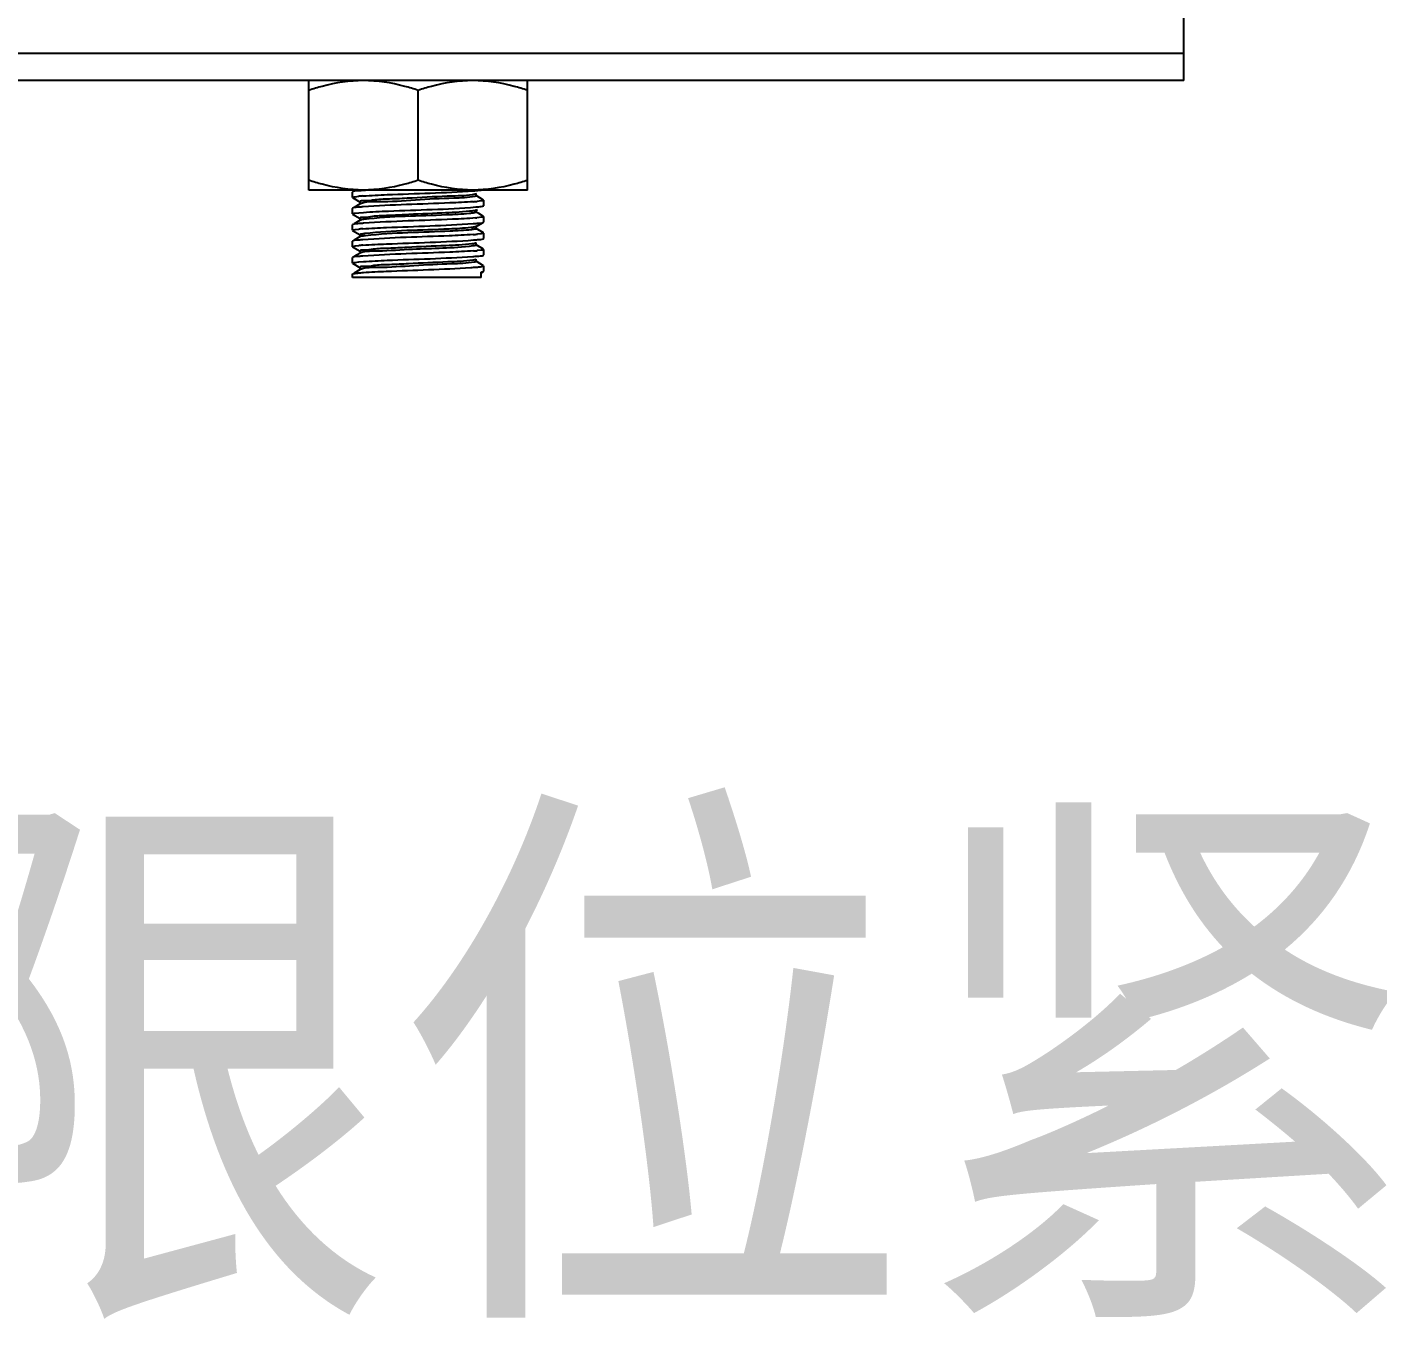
# Model space of a CAD drawing. Extents: x 1060579 to 1383165, y 581819 to 1037910.
# Drawn here: x 1268944 to 1269507, y 864321 to 864860 of the extents above; entities that cross this region are included whole.
import ezdxf

# ---------------------------------------------------------------- set-up
doc = ezdxf.new("R2010")
doc.units = 0
doc.header["$LTSCALE"] = 1000
doc.header["$MEASUREMENT"] = 0
doc.layers.add('02___PRT_ALL_AXES', color=7, linetype='Continuous')
doc.styles.add('_TEL_DIM', font='SIMPLEX', dxfattribs={"width": 0.8, "height": 3.5, "bigfont": 'HZTXT'})

msp = doc.modelspace()

# ---------------------------------------------------------------- linework, layer by layer
at = {"color": 7, "linetype": 'Continuous'}
for p, q in [((1269425.83, 864837.26), (1269425.83, 865042.15)), ((1266693.84, 864848.64), (1269425.83, 864848.64)), ((1269425.83, 864837.26), (1266693.84, 864837.26)), ((1269079.84, 864790.97), (1269079.78, 864790.89)), ((1269079.78, 864788.62), (1269079.78, 864790.89)), ((1269081.14, 864791.72), (1269080.42, 864791.3)), ((1269084.3, 864791.53), (1269084.08, 864791.51)), ((1269131.19, 864790.13), (1269130.75, 864789.99)), ((1269134.35, 864787.55), (1269131.19, 864789.39)), ((1269131.26, 864789.3), (1269131.26, 864790.21)), ((1269079.84, 864784.14), (1269079.78, 864784.06)), ((1269079.78, 864781.79), (1269079.78, 864784.06)), ((1269079.84, 864788.54), (1269083.01, 864786.71)), ((1269083.01, 864785.97), (1269080.42, 864784.47)), ((1269080.91, 864788.93), (1269082.46, 864789.1)), ((1269082.93, 864786.8), (1269082.93, 864785.89)), ((1269083.09, 864786.01), (1269083.01, 864785.97)), ((1269131.13, 864784.66), (1269131.26, 864784.68)), ((1269133.32, 864787.17), (1269131.73, 864786.99)), ((1269134.35, 864785.13), (1269134.42, 864785.2)), ((1269134.42, 864785.2), (1269134.42, 864787.48)), ((1269079.84, 864781.71), (1269083.01, 864779.88)), ((1269083.01, 864779.14), (1269080.42, 864777.64)), ((1269080.95, 864782.11), (1269082.45, 864782.27)), ((1269082.45, 864782.27), (1269084.35, 864782.43)), ((1269082.93, 864779.97), (1269082.93, 864779.06)), ((1269131.19, 864783.3), (1269130.97, 864783.21)), ((1269131.19, 864783.3), (1269131.84, 864783.67)), ((1269132.3, 864781.91), (1269131.19, 864782.56)), ((1269131.26, 864782.47), (1269131.26, 864783.38)), ((1269133.62, 864780.39), (1269131.59, 864780.15)), ((1269134.35, 864780.72), (1269132.3, 864781.91)), ((1269134.35, 864778.3), (1269134.42, 864778.37)), ((1269134.42, 864778.37), (1269134.42, 864780.65)), ((1269079.84, 864777.31), (1269079.78, 864777.23)), ((1269079.78, 864774.96), (1269079.78, 864777.23)), ((1269079.84, 864774.88), (1269083.01, 864773.05)), ((1269080.86, 864775.26), (1269082.46, 864775.44)), ((1269082.93, 864773.14), (1269082.93, 864772.23)), ((1269131.19, 864776.47), (1269133.88, 864778.03)), ((1269134.35, 864773.89), (1269131.19, 864775.73)), ((1269131.26, 864775.64), (1269131.26, 864776.55)), ((1269133.31, 864773.51), (1269131.75, 864773.33)), ((1269134.42, 864771.54), (1269134.42, 864773.82)), ((1269079.84, 864770.48), (1269079.78, 864770.4)), ((1269079.78, 864768.13), (1269079.78, 864770.4)), ((1269079.84, 864768.05), (1269083.01, 864766.22)), ((1269083.01, 864772.31), (1269080.42, 864770.81)), ((1269080.87, 864768.44), (1269082.47, 864768.61)), ((1269083.09, 864772.35), (1269083.01, 864772.31)), ((1269134.35, 864767.06), (1269131.19, 864768.9)), ((1269131.26, 864768.81), (1269131.26, 864769.72)), ((1269134.35, 864771.47), (1269134.42, 864771.54)), ((1269134.42, 864764.71), (1269134.42, 864766.99)), ((1269079.84, 864763.65), (1269079.78, 864763.57)), ((1269079.78, 864761.3), (1269079.78, 864763.57)), ((1269083.01, 864765.48), (1269080.42, 864763.98)), ((1269080.92, 864761.61), (1269082.45, 864761.78)), ((1269082.45, 864761.78), (1269084.29, 864761.93)), ((1269082.93, 864766.31), (1269082.93, 864765.4)), ((1269083.16, 864765.54), (1269083.01, 864765.48)), ((1269134.35, 864760.23), (1269131.19, 864762.07)), ((1269131.26, 864761.98), (1269131.26, 864762.89)), ((1269133.33, 864766.68), (1269131.73, 864766.5)), ((1269134.35, 864764.64), (1269134.42, 864764.71)), ((1269079.78, 864756.74), (1269079.84, 864756.82)), ((1269079.84, 864761.22), (1269083.01, 864759.39)), ((1269083.01, 864758.65), (1269080.42, 864757.15)), ((1269082.93, 864759.48), (1269082.93, 864758.57)), ((1269083.08, 864758.69), (1269083.01, 864758.65)), ((1269133.03, 864759.81), (1269134.14, 864760)), ((1269133.31, 864755.3), (1269133.31, 864757.57)), ((1269133.31, 864757.2), (1269133.88, 864757.54)), ((1269134.35, 864757.81), (1269134.42, 864757.88)), ((1269134.42, 864757.88), (1269134.42, 864760.16)), ((1269133.31, 864755.3), (1269079.78, 864755.3))]:
    msp.add_line(p, q, dxfattribs=at)
for centre, radius, start, end in [((1269099.4, 864579.1), 212.97, 93.2502, 94.067), ((1269090.89, 864696.18), 93.31, 94.0993, 95.185), ((1269123.48, 864877.86), 91.24, 274.1593, 275.1878), ((1269124.16, 864863.44), 83.62, 274.699, 274.8738), ((1269125.07, 864852.73), 72.87, 274.8722, 275.1324), ((1269090.71, 864684.68), 91.14, 94.1578, 95.1925), ((1269123.3, 864866.35), 93.39, 274.0896, 275.1915), ((1269090.68, 864678.15), 90.83, 94.1722, 95.188), ((1269083.72, 864763.85), 1.78, 106.8849, 108.3221), ((1269123.55, 864856.53), 90.4, 274.1851, 275.1885), ((1269083.49, 864757.69), 1.07, 110.0593, 111.9329), ((1269133.64, 864761.8), 1.87, 285.5916, 287.7208)]:
    msp.add_arc(centre, radius, start, end, dxfattribs=at)
for points, knots in [([(1269084.08, 864791.51), (1269083.53, 864791.47), (1269082.14, 864791.29), (1269080.6, 864791.4), (1269079.84, 864790.97)], [0, 0, 0, 0, 0.388363, 1, 1, 1, 1]), ([(1269130.75, 864789.99), (1269127.67, 864789.31), (1269118.88, 864789.21), (1269107.28, 864788.54), (1269096.78, 864787.95), (1269089.55, 864787.89), (1269086.2, 864786.95), (1269082.93, 864787.35), (1269082.93, 864786.8)], [0, 0, 0, 0, 0.196943, 0.546341, 0.722833, 0.868982, 0.965456, 1, 1, 1, 1]), ([(1269084.22, 864789.25), (1269087.52, 864789.49), (1269102.82, 864790.23), (1269118.13, 864790.53), (1269130.1, 864791.41)], [0, 0, 0, 0, 0.216291, 1, 1, 1, 1]), ([(1269130.1, 864791.41), (1269130.72, 864791.46), (1269131.79, 864791.55), (1269132.86, 864791.66), (1269133.31, 864791.72)], [0, 0, 0, 0, 0.577173, 1, 1, 1, 1]), ([(1269079.78, 864788.62), (1269079.78, 864788.73), (1269080.34, 864788.82), (1269080.63, 864788.89), (1269080.91, 864788.93)], [0, 0, 0, 0, 0.274036, 1, 1, 1, 1]), ([(1269084.22, 864784.69), (1269083.65, 864784.65), (1269082.21, 864784.47), (1269080.62, 864784.59), (1269079.84, 864784.14)], [0, 0, 0, 0, 0.388728, 1, 1, 1, 1]), ([(1269130.75, 864789.08), (1269127.85, 864788.44), (1269119.51, 864788.3), (1269106.1, 864787.66), (1269093.34, 864786.51), (1269085.42, 864786.94), (1269083.09, 864786.01)], [0, 0, 0, 0, 0.186262, 0.51993, 0.842254, 1, 1, 1, 1]), ([(1269130.1, 864786.86), (1269126.82, 864786.62), (1269111.53, 864785.87), (1269096.21, 864785.57), (1269084.22, 864784.69)], [0, 0, 0, 0, 0.214651, 1, 1, 1, 1]), ([(1269084.35, 864782.43), (1269087.81, 864782.67), (1269103.41, 864783.43), (1269119.03, 864783.65), (1269131.13, 864784.66)], [0, 0, 0, 0, 0.222299, 1, 1, 1, 1]), ([(1269131.26, 864789.3), (1269131.26, 864789.24), (1269131.04, 864789.14), (1269130.88, 864789.1), (1269130.75, 864789.08)], [0, 0, 0, 0, 0.298795, 1, 1, 1, 1]), ([(1269131.26, 864784.68), (1269131.97, 864784.74), (1269132.98, 864784.88), (1269134.06, 864784.96), (1269134.35, 864785.13)], [0, 0, 0, 0, 0.679102, 1, 1, 1, 1]), ([(1269134.42, 864787.48), (1269134.42, 864787.37), (1269133.88, 864787.28), (1269133.59, 864787.21), (1269133.32, 864787.17)], [0, 0, 0, 0, 0.274586, 1, 1, 1, 1]), ([(1269079.78, 864781.79), (1269079.78, 864781.9), (1269080.35, 864781.99), (1269080.65, 864782.07), (1269080.95, 864782.11)], [0, 0, 0, 0, 0.273538, 1, 1, 1, 1]), ([(1269128.47, 864782.85), (1269124.65, 864782.49), (1269115.61, 864782.05), (1269103.99, 864781.59), (1269094.57, 864781.02), (1269088.43, 864780.93), (1269085.62, 864780.16), (1269082.93, 864780.42), (1269082.93, 864779.97)], [0, 0, 0, 0, 0.252105, 0.596089, 0.756786, 0.886106, 0.970035, 1, 1, 1, 1]), ([(1269084.55, 864779.46), (1269084.21, 864779.41), (1269083.7, 864779.33), (1269083.16, 864779.23), (1269083.01, 864779.14)], [0, 0, 0, 0, 0.652936, 1, 1, 1, 1]), ([(1269131.01, 864780.1), (1269127.83, 864779.84), (1269112.27, 864779.07), (1269096.7, 864778.76), (1269084.35, 864777.87)], [0, 0, 0, 0, 0.20483, 1, 1, 1, 1]), ([(1269128.47, 864781.94), (1269125.31, 864781.64), (1269110.67, 864780.81), (1269095.95, 864780.88), (1269084.55, 864779.46)], [0, 0, 0, 0, 0.216524, 1, 1, 1, 1]), ([(1269130.97, 864783.21), (1269130.66, 864783.12), (1269129.82, 864783), (1269128.99, 864782.9), (1269128.47, 864782.85)], [0, 0, 0, 0, 0.380422, 1, 1, 1, 1]), ([(1269130.97, 864782.3), (1269130.66, 864782.21), (1269129.82, 864782.09), (1269128.99, 864781.99), (1269128.47, 864781.94)], [0, 0, 0, 0, 0.380422, 1, 1, 1, 1]), ([(1269129.96, 864777.74), (1269130.53, 864777.78), (1269131.97, 864777.97), (1269133.57, 864777.85), (1269134.35, 864778.3)], [0, 0, 0, 0, 0.388818, 1, 1, 1, 1]), ([(1269131.26, 864782.47), (1269131.26, 864782.43), (1269131.14, 864782.35), (1269131.04, 864782.32), (1269130.97, 864782.3)], [0, 0, 0, 0, 0.321196, 1, 1, 1, 1]), ([(1269134.42, 864780.65), (1269134.42, 864780.57), (1269134.04, 864780.47), (1269133.82, 864780.42), (1269133.62, 864780.39)], [0, 0, 0, 0, 0.281228, 1, 1, 1, 1]), ([(1269079.78, 864774.96), (1269079.78, 864775.06), (1269080.31, 864775.15), (1269080.59, 864775.23), (1269080.86, 864775.26)], [0, 0, 0, 0, 0.274953, 1, 1, 1, 1]), ([(1269084.35, 864777.87), (1269083.76, 864777.83), (1269082.28, 864777.64), (1269080.65, 864777.77), (1269079.84, 864777.31)], [0, 0, 0, 0, 0.389105, 1, 1, 1, 1]), ([(1269084.93, 864773.58), (1269084.43, 864773.53), (1269083.95, 864773.38), (1269082.93, 864773.32), (1269082.93, 864773.14)], [0, 0, 0, 0, 0.732245, 1, 1, 1, 1]), ([(1269085.25, 864772.71), (1269084.78, 864772.66), (1269084.06, 864772.56), (1269083.34, 864772.45), (1269083.09, 864772.35)], [0, 0, 0, 0, 0.639178, 1, 1, 1, 1]), ([(1269084.1, 864775.58), (1269087.38, 864775.82), (1269102.66, 864776.56), (1269117.97, 864776.87), (1269129.96, 864777.74)], [0, 0, 0, 0, 0.214604, 1, 1, 1, 1]), ([(1269129.96, 864773.19), (1269126.65, 864772.95), (1269111.37, 864772.21), (1269096.06, 864771.91), (1269084.1, 864771.02)], [0, 0, 0, 0, 0.216482, 1, 1, 1, 1]), ([(1269129.01, 864776.08), (1269126, 864775.76), (1269111.3, 864774.94), (1269096.55, 864774.89), (1269084.93, 864773.58)], [0, 0, 0, 0, 0.20545, 1, 1, 1, 1]), ([(1269129.24, 864775.19), (1269126.33, 864774.87), (1269111.65, 864774.06), (1269096.94, 864773.94), (1269085.25, 864772.71)], [0, 0, 0, 0, 0.199478, 1, 1, 1, 1]), ([(1269131.19, 864776.47), (1269130.98, 864776.34), (1269130.22, 864776.24), (1269129.5, 864776.13), (1269129.01, 864776.08)], [0, 0, 0, 0, 0.335332, 1, 1, 1, 1]), ([(1269131.26, 864775.64), (1269131.26, 864775.45), (1269130.23, 864775.4), (1269129.74, 864775.25), (1269129.24, 864775.19)], [0, 0, 0, 0, 0.267595, 1, 1, 1, 1]), ([(1269134.42, 864773.82), (1269134.42, 864773.71), (1269133.88, 864773.62), (1269133.59, 864773.55), (1269133.31, 864773.51)], [0, 0, 0, 0, 0.274474, 1, 1, 1, 1]), ([(1269079.78, 864768.13), (1269079.78, 864768.23), (1269080.32, 864768.32), (1269080.6, 864768.4), (1269080.87, 864768.44)], [0, 0, 0, 0, 0.274678, 1, 1, 1, 1]), ([(1269084.1, 864771.02), (1269083.55, 864770.98), (1269082.15, 864770.8), (1269080.6, 864770.92), (1269079.84, 864770.48)], [0, 0, 0, 0, 0.388418, 1, 1, 1, 1]), ([(1269129.49, 864769.3), (1269125.88, 864768.87), (1269116.87, 864768.47), (1269105.18, 864767.98), (1269095.35, 864767.39), (1269088.82, 864767.31), (1269085.83, 864766.49), (1269082.93, 864766.8), (1269082.93, 864766.31)], [0, 0, 0, 0, 0.233724, 0.579713, 0.745658, 0.880515, 0.968547, 1, 1, 1, 1]), ([(1269129.88, 864768.44), (1269121.58, 864767.32), (1269108.33, 864767.46), (1269092.89, 864766.17), (1269085.53, 864766.27), (1269083.2, 864765.56)], [0, 0, 0, 0, 0.537181, 0.84377, 1, 1, 1, 1]), ([(1269084.07, 864768.75), (1269087.37, 864768.99), (1269102.73, 864769.74), (1269118.11, 864770.03), (1269130.15, 864770.93)], [0, 0, 0, 0, 0.2151, 1, 1, 1, 1]), ([(1269131.19, 864769.64), (1269131.02, 864769.54), (1269130.43, 864769.44), (1269129.87, 864769.35), (1269129.49, 864769.3)], [0, 0, 0, 0, 0.343718, 1, 1, 1, 1]), ([(1269131.26, 864768.81), (1269131.26, 864768.68), (1269130.58, 864768.58), (1269130.23, 864768.49), (1269129.88, 864768.44)], [0, 0, 0, 0, 0.273256, 1, 1, 1, 1]), ([(1269130.15, 864770.93), (1269130.7, 864770.97), (1269132.08, 864771.14), (1269133.6, 864771.04), (1269134.35, 864771.47)], [0, 0, 0, 0, 0.388224, 1, 1, 1, 1]), ([(1269134.42, 864766.99), (1269134.42, 864766.88), (1269133.88, 864766.79), (1269133.6, 864766.72), (1269133.33, 864766.68)], [0, 0, 0, 0, 0.274816, 1, 1, 1, 1]), ([(1269079.78, 864761.3), (1269079.78, 864761.41), (1269080.34, 864761.5), (1269080.63, 864761.57), (1269080.92, 864761.61)], [0, 0, 0, 0, 0.273914, 1, 1, 1, 1]), ([(1269084.07, 864764.19), (1269083.52, 864764.15), (1269082.13, 864763.97), (1269080.6, 864764.08), (1269079.84, 864763.65)], [0, 0, 0, 0, 0.388303, 1, 1, 1, 1]), ([(1269129.91, 864762.53), (1269126.43, 864762.05), (1269117.47, 864761.69), (1269105.77, 864761.17), (1269095.74, 864760.58), (1269089.03, 864760.51), (1269085.93, 864759.65), (1269082.93, 864759.98), (1269082.93, 864759.48)], [0, 0, 0, 0, 0.223972, 0.570942, 0.739677, 0.8775, 0.967741, 1, 1, 1, 1]), ([(1269130.41, 864761.69), (1269127.33, 864761.17), (1269118.94, 864760.88), (1269105.59, 864760.32), (1269093.08, 864759.24), (1269085.43, 864759.55), (1269083.12, 864758.7)], [0, 0, 0, 0, 0.19778, 0.529335, 0.844305, 1, 1, 1, 1]), ([(1269130.15, 864766.37), (1269126.86, 864766.13), (1269111.5, 864765.38), (1269096.11, 864765.08), (1269084.07, 864764.19)], [0, 0, 0, 0, 0.214752, 1, 1, 1, 1]), ([(1269084.29, 864761.93), (1269087.58, 864762.17), (1269102.78, 864762.91), (1269118.01, 864763.22), (1269129.91, 864764.08)], [0, 0, 0, 0, 0.216196, 1, 1, 1, 1]), ([(1269129.91, 864764.08), (1269130.49, 864764.12), (1269131.95, 864764.31), (1269133.56, 864764.18), (1269134.35, 864764.64)], [0, 0, 0, 0, 0.388916, 1, 1, 1, 1]), ([(1269131.19, 864762.81), (1269131.06, 864762.73), (1269130.62, 864762.64), (1269130.19, 864762.56), (1269129.91, 864762.53)], [0, 0, 0, 0, 0.354154, 1, 1, 1, 1]), ([(1269131.26, 864761.98), (1269131.26, 864761.89), (1269130.86, 864761.78), (1269130.62, 864761.73), (1269130.41, 864761.69)], [0, 0, 0, 0, 0.283485, 1, 1, 1, 1]), ([(1269079.84, 864756.82), (1269079.94, 864756.87), (1269080.24, 864756.95), (1269080.54, 864757), (1269080.73, 864757.03)], [0, 0, 0, 0, 0.363093, 1, 1, 1, 1]), ([(1269080.73, 864757.03), (1269081.22, 864757.11), (1269082.41, 864757.23), (1269083.61, 864757.33), (1269084.31, 864757.38)], [0, 0, 0, 0, 0.412479, 1, 1, 1, 1]), ([(1269084.31, 864757.38), (1269087.48, 864757.61), (1269102.39, 864758.34), (1269117.31, 864758.68), (1269129.02, 864759.46)], [0, 0, 0, 0, 0.213077, 1, 1, 1, 1]), ([(1269129.02, 864759.46), (1269129.79, 864759.52), (1269131.13, 864759.61), (1269132.47, 864759.74), (1269133.03, 864759.81)], [0, 0, 0, 0, 0.576268, 1, 1, 1, 1]), ([(1269133.31, 864757.57), (1269133.54, 864757.6), (1269133.89, 864757.66), (1269134.24, 864757.74), (1269134.35, 864757.81)], [0, 0, 0, 0, 0.642327, 1, 1, 1, 1]), ([(1269134.21, 864760.02), (1269134.26, 864760.04), (1269134.34, 864760.07), (1269134.42, 864760.13), (1269134.42, 864760.16)], [0, 0, 0, 0, 0.667509, 1, 1, 1, 1])]:
    msp.add_open_spline(points, degree=3, knots=knots, dxfattribs=at)
at = {"layer": '02___PRT_ALL_AXES', "color": 7, "linetype": 'Continuous'}
for p, q in [((1269061.56, 864791.72), (1269061.56, 864837.26)), ((1269152.63, 864791.72), (1269152.63, 864837.26)), ((1269107.1, 864795.79), (1269107.1, 864833.19)), ((1269152.63, 864791.72), (1269061.56, 864791.72)), ((1269079.78, 864788.62), (1269079.78, 864790.89)), ((1269079.78, 864781.79), (1269079.78, 864784.06)), ((1269134.42, 864785.2), (1269134.42, 864787.48)), ((1269134.42, 864778.37), (1269134.42, 864780.65)), ((1269079.78, 864774.96), (1269079.78, 864777.23)), ((1269134.42, 864771.54), (1269134.42, 864773.82)), ((1269079.78, 864768.13), (1269079.78, 864770.4)), ((1269134.42, 864764.71), (1269134.42, 864766.99)), ((1269079.78, 864761.3), (1269079.78, 864763.57)), ((1269079.78, 864755.3), (1269079.78, 864756.74)), ((1269134.42, 864757.88), (1269134.42, 864760.16))]:
    msp.add_line(p, q, dxfattribs=at)
for points, knots in [([(1269084.33, 864837.26), (1269078.55, 864837.26), (1269070.8, 864836.05), (1269063.41, 864833.8), (1269061.56, 864833.19)], [0, 0, 0, 0, 0.7481, 1, 1, 1, 1]), ([(1269107.1, 864833.19), (1269105.25, 864833.8), (1269097.86, 864836.05), (1269090.11, 864837.26), (1269084.33, 864837.26)], [0, 0, 0, 0, 0.2519, 1, 1, 1, 1]), ([(1269129.86, 864837.26), (1269124.08, 864837.26), (1269116.33, 864836.05), (1269108.94, 864833.8), (1269107.1, 864833.19)], [0, 0, 0, 0, 0.7481, 1, 1, 1, 1]), ([(1269152.63, 864833.19), (1269150.78, 864833.8), (1269143.4, 864836.05), (1269135.64, 864837.26), (1269129.86, 864837.26)], [0, 0, 0, 0, 0.2519, 1, 1, 1, 1]), ([(1269084.33, 864791.72), (1269078.55, 864791.72), (1269070.8, 864792.93), (1269063.41, 864795.17), (1269061.56, 864795.79)], [0, 0, 0, 0, 0.7481, 1, 1, 1, 1]), ([(1269107.1, 864795.79), (1269105.25, 864795.17), (1269097.86, 864792.93), (1269090.11, 864791.72), (1269084.33, 864791.72)], [0, 0, 0, 0, 0.2519, 1, 1, 1, 1]), ([(1269129.86, 864791.72), (1269124.08, 864791.72), (1269116.33, 864792.93), (1269108.94, 864795.17), (1269107.1, 864795.79)], [0, 0, 0, 0, 0.7481, 1, 1, 1, 1]), ([(1269152.63, 864795.79), (1269150.78, 864795.17), (1269143.4, 864792.93), (1269135.64, 864791.72), (1269129.86, 864791.72)], [0, 0, 0, 0, 0.2519, 1, 1, 1, 1])]:
    msp.add_open_spline(points, degree=3, knots=knots, dxfattribs=at)

# ---------------------------------------------------------------- texts
at = {"color": 4, "insert": (1268882.15, 864515.92), "char_height": 175, "width": 1204, "attachment_point": 1, "style": '_TEL_DIM'}
msp.add_mtext('\\fￋￎￌﾣﾤ|b0|i0|c134|p2;\\W0.9000000000;\\T1.0000000000;\\o\\l限位紧固件', dxfattribs=at)

doc.saveas('drawing.dxf')
